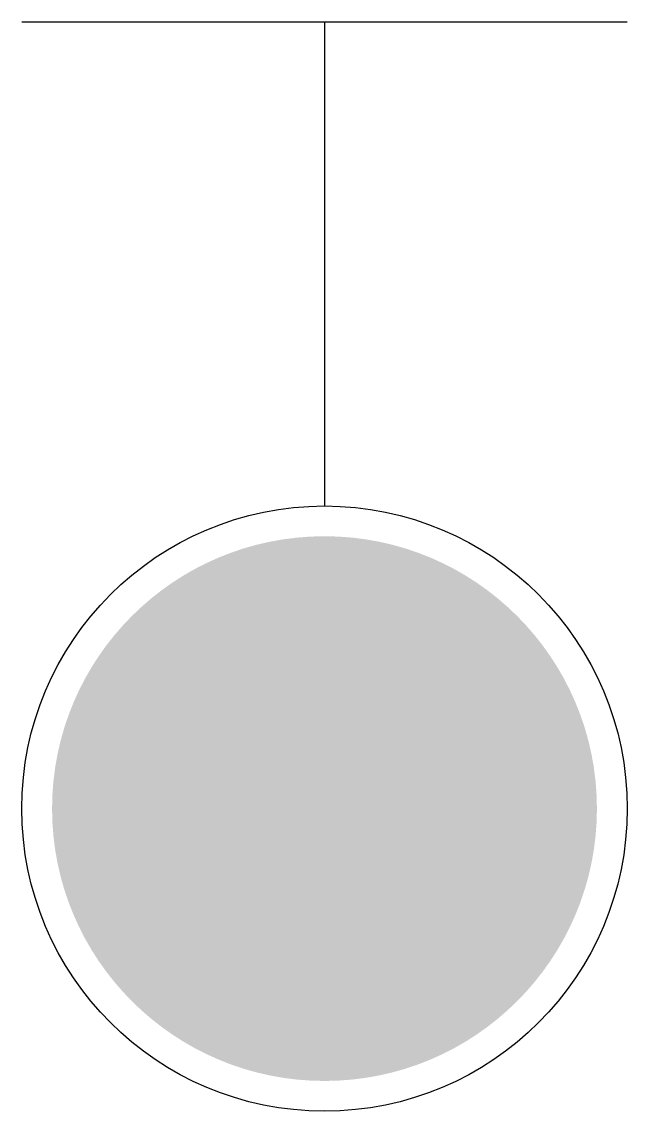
# Model space of a CAD drawing. Header units: millimetres. Extents: x -1 to 1, y -1 to 2.6.
import ezdxf

# ---------------------------------------------------------------- set-up
doc = ezdxf.new("R2010")
doc.units = ezdxf.units.MM

msp = doc.modelspace()

# ---------------------------------------------------------------- hatches: boundary and pattern name
msp.add_hatch(color=255).paths.add_polyline_path([(-0.9, 0, 1), (0.9, 0, 1)])

# ---------------------------------------------------------------- linework, layer by layer
for p, q in [((-1, 2.6), (1, 2.6)), ((0, 2.6), (0, 1))]:
    msp.add_line(p, q)
msp.add_circle((0, 0), 1)

doc.saveas('drawing.dxf')
